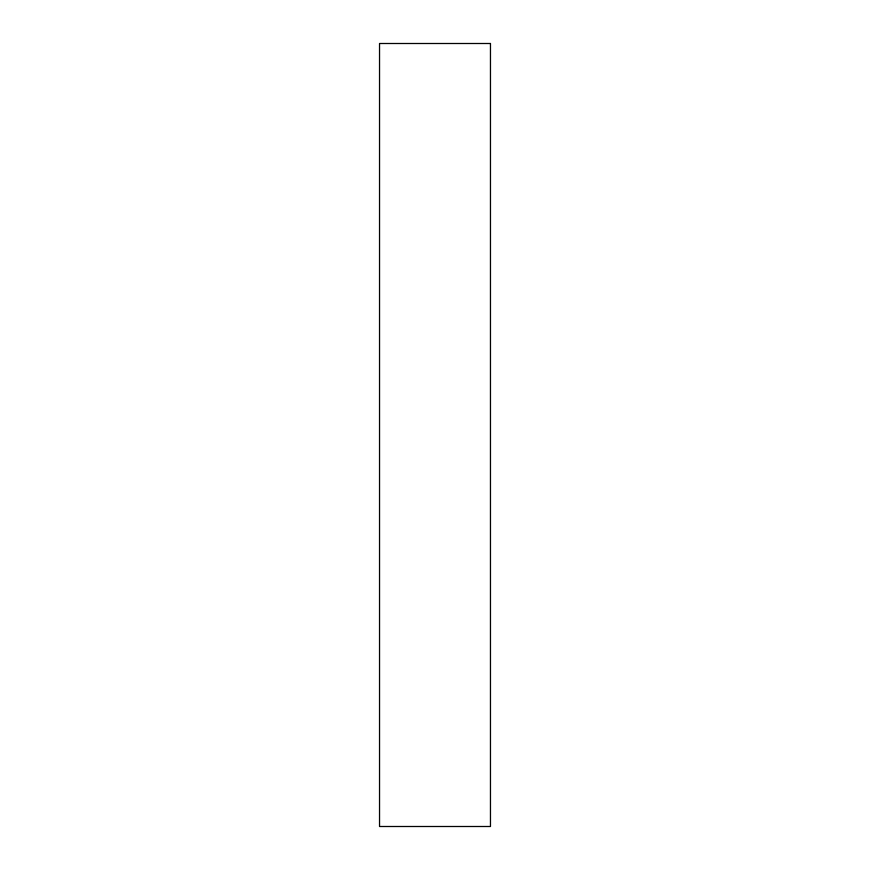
<?xml version="1.0" encoding="UTF-8"?>
<svg xmlns="http://www.w3.org/2000/svg" width="870" height="870" viewBox="0 0 870 870"><rect width="100%" height="100%" fill="white"/><g stroke="black" fill="none" stroke-linecap="round" stroke-linejoin="round"><path stroke-width="1.3" d="M490.462 43.5L379.537 43.5L379.537 826.5L490.462 826.5L490.462 43.5"/></g></svg>
